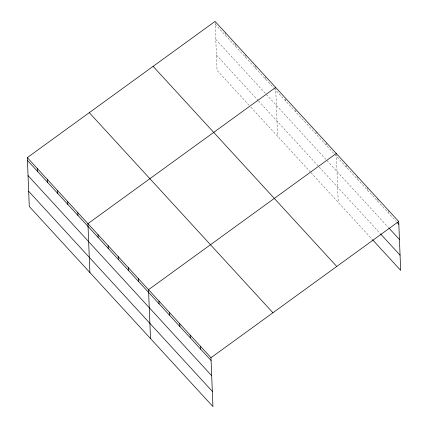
<?xml version="1.0" encoding="UTF-8"?>
<svg xmlns="http://www.w3.org/2000/svg" width="428" height="428" viewBox="0 0 428 428"><rect width="100%" height="100%" fill="white"/><g stroke="black" fill="none" stroke-linecap="round" stroke-linejoin="round"><path stroke-width="0.32" stroke-dasharray="2.14 1.6" d="M215.172 24.193L273.583 87.831M274.022 88.307L334.188 153.866M334.626 154.342L396.226 221.453M215.782 39.403L265.408 93.475M266.286 94.428L388.597 227.691M216.413 55.078L258.132 100.532M258.571 101.013L318.737 166.567M319.176 167.043L380.118 233.442M249.08 105.218L217.023 70.288L215.081 21.956M250.84 107.134L310.567 172.206M311.006 172.687L372.06 239.204M388.308 210.159L388.421 212.951M377.897 198.822L378.01 201.609M367.513 188.042L367.604 190.273M357.107 176.7L357.198 178.936M346.701 165.363L346.792 167.594M336.296 154.021L338.232 202.353M326.195 143.016L326.28 145.252M316.067 131.455L316.18 134.248M295.866 109.445L295.978 112.232M285.786 98.996L285.877 101.227M275.664 87.435L277.628 136.323M265.585 76.987L265.676 79.217M255.484 65.982L255.575 68.213M245.383 54.977L245.474 57.208M235.282 43.972L235.373 46.203M225.16 32.405L225.272 35.198"/><path stroke-width="0.64" d="M27.322 157.611L210.977 357.712L212.941 406.6L29.286 206.499L27.322 157.611L215.059 21.4L398.714 221.501L400.678 270.389L372.494 239.68M275.664 87.435L87.927 223.646L89.891 272.534M336.269 153.465L148.537 289.676L150.501 338.564M210.977 357.712L398.714 221.501M397.093 222.4L398.826 224.288M389.031 228.161L399.436 239.503M380.551 233.913L400.068 255.174M153.106 66.351L336.761 266.451M89.275 112.66L272.93 312.761M27.435 160.404L211.09 360.504M28.045 175.614L211.7 375.714M28.676 191.289L212.331 391.39M200.571 346.375L200.684 349.162M190.166 335.033L190.278 337.826M179.755 323.696L179.867 326.484M169.349 312.354L169.461 315.147M158.943 301.018L159.056 303.805M138.437 278.671L138.549 281.464M128.336 267.666L128.448 270.459M118.23 256.661L118.342 259.454M108.129 245.656L108.241 248.449M98.028 234.651L98.14 237.444M77.826 212.641L77.939 215.428M67.726 201.636L67.838 204.424M57.625 190.631L57.737 193.419M47.524 179.626L47.636 182.414M37.423 168.616L37.536 171.409"/></g></svg>
